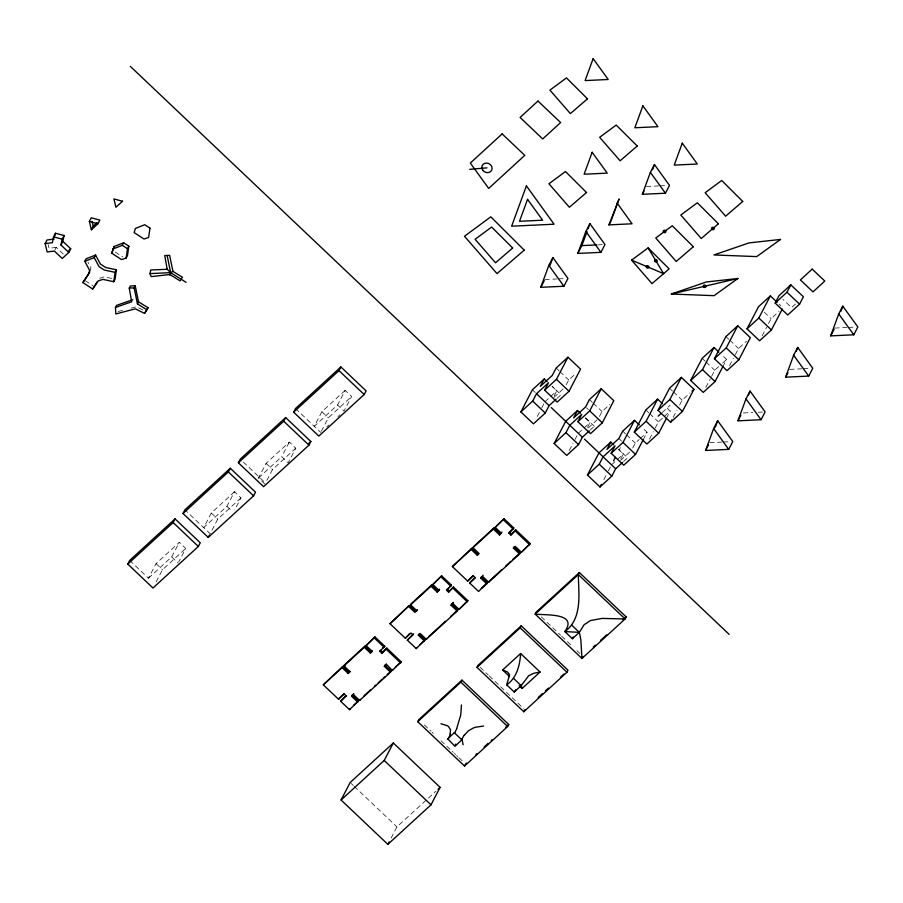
<?xml version="1.0" encoding="UTF-8"?>
<svg xmlns="http://www.w3.org/2000/svg" width="903" height="903" viewBox="0 0 903 903"><rect width="100%" height="100%" fill="white"/><g stroke="black" fill="none" stroke-linecap="round" stroke-linejoin="round"><path stroke-width="0.68" stroke-dasharray="4.51 3.39" d="M90.086 270.889L90.955 267.762L87.952 262.141M55.015 249.826L56.279 247.399L64.124 254.838M129.682 560.424L148.453 578.225L156.061 563.619L179.313 542.319L185.747 548.426L178.783 561.824M156.163 581.904L162.495 569.725L185.747 548.426M148.453 578.225L171.705 556.925L179.313 542.319M234.554 491.706L211.302 513.006L203.694 527.612L226.946 506.323L234.554 491.706L240.999 497.824L234.656 509.992M240.999 497.824L217.747 519.123L210.139 533.729L184.934 509.811M264.929 484.098L258.495 477.98L266.092 463.374L289.344 442.075L295.789 448.181L288.181 462.799L281.747 456.681L289.344 442.075M266.837 480.441L272.537 469.481L295.789 448.181M345.149 390.401L321.897 411.7L314.3 426.306L337.553 405.007L345.149 390.401L351.594 396.507L343.987 411.113L337.553 405.007M321.378 431.194L328.342 417.807L351.594 396.507M537.296 416.475L540.502 410.323M541.777 407.863L544.34 402.941M554.239 395.807L556.801 390.886L551.959 386.303M566.17 384.881L568.732 379.96L575.629 373.639M569.296 450.495L573.134 443.113M575.053 439.422L576.972 435.731M587.514 427.367L590.065 422.446L585.234 417.863M599.445 416.441L602.008 411.52L609.886 404.307M391.101 838.119L396.948 826.888L435.991 791.13M603.847 479.595L606.41 474.673M608.329 470.982L610.891 466.061M619.176 449.954L620.417 447.583M620.779 458.927L623.341 454.006L618.51 449.423M632.71 448.001L635.272 443.08L639.211 439.468M643.252 439.637L647.09 432.255L642.259 427.661M649.438 439.118L653.275 431.736M655.194 428.045L658.4 421.893L663.321 417.389M666.369 418.45L670.218 411.068L665.376 406.485M673.186 417.355L677.024 409.985M679.587 405.063L682.149 400.142L690.027 392.929M705.807 387.466L710.289 378.865M711.575 376.404L714.77 370.253L718.709 366.641M722.75 366.81L726.588 359.428L721.745 354.834M729.556 365.715L733.405 358.333M735.324 354.642L738.519 348.502L746.397 341.278M762.166 335.848L766.647 327.236M768.566 323.556L771.128 318.635L778.996 311.422M258.495 477.98L281.747 456.681M326.807 426.859L328.827 425.008M337.925 416.667L339.946 414.816M544.983 401.711L549.904 397.207M550.886 396.304L556.801 390.886M553.957 397.354L563.901 388.245M557.072 398.358L561.045 394.713L552.343 386.45M578.259 433.271L583.18 428.767M584.162 427.864L590.065 422.446M588.214 428.011L597.165 419.805M590.348 429.918L593.327 427.187M662.136 412.536L670.094 405.244M611.523 464.831L616.456 460.327M617.438 459.424L623.341 454.006M640.204 438.565L647.09 432.255M664.303 416.486L670.218 411.068M722.648 363.04L726.588 359.428M620.496 460.474L630.441 451.365M623.612 461.478L627.596 457.832L618.882 449.57M795.52 304.006L791.581 307.607L782.878 299.344M99.612 278.327L104.229 276.815L112.367 278.564M118.191 311.535L124.693 309.831M131.195 308.126L136.398 306.76L143.317 310.18M56.279 247.399L49.067 248.291L48.198 244.724M646.401 186.503L658.637 185.928M659.991 185.86L666.786 185.544M598.181 244.848L602.256 244.657M544.859 279.524L557.083 278.948M558.449 278.88L565.244 278.564M834.744 328.071L846.98 327.496M848.335 327.439L855.13 327.112M789.662 369.361L801.898 368.796M803.264 368.729L810.059 368.413M743.372 412.953L752.888 412.513M758.317 412.253L762.403 412.061M709.656 442.662L721.881 442.086M723.247 442.03L730.042 441.702M115.223 252.05L122.864 257.039M85.3 280.72L92.941 285.709M779.063 304.142L781.005 305.97M764.344 312.212L771.128 318.635M725.944 336.571L728.845 339.314M729.816 340.239L738.519 348.502M702.195 358.322L705.096 361.076M706.067 361.99L714.77 370.253M669.563 388.211L672.464 390.965M673.435 391.879L682.149 400.142M645.814 409.962L648.715 412.716M649.686 413.63L658.4 421.893M556.146 368.029L559.059 370.783M560.018 371.697L568.732 379.96M589.422 399.589L592.323 402.343M593.294 403.257L602.008 411.52M622.698 431.149L625.598 433.903M626.569 434.817L635.272 443.08M586.555 407.885L588.485 409.714M618.86 438.519L621.761 441.274M585.607 418.01L594.321 426.272M532.398 389.78L535.31 392.534M541.303 616.896L560.628 635.227M561.643 636.197L572.829 646.808M576.904 650.668L579.952 653.558M321.897 411.7L328.342 417.807M295.529 408.506L320.734 432.413M266.092 463.374L272.537 469.481M480.103 667.272L488.241 674.992M489.257 675.952L523.83 708.753M243.302 461.975L265.493 483.026M226.946 506.323L232.477 511.549M211.302 513.006L217.747 519.123M424.365 724.928L428.812 729.161M429.93 730.211L431.047 731.272M432.153 732.322L433.271 733.383M441.07 740.776L451.094 750.291M452.211 751.341L453.317 752.402M454.435 753.463L455.552 754.513M456.67 755.574L457.776 756.624M458.893 757.685L463.352 761.906M171.705 556.925L178.151 563.043M156.061 563.619L162.495 569.725M351.177 783.477L353.22 785.407M354.236 786.378L396.948 826.888"/><path stroke-width="1.35" d="M461.422 704.995L460.914 713.065A14.55 3.093 -87 0 1 460.598 715.537L456.783 728.213M115.471 307.449L115.81 313.962L135.315 308.837L144.548 313.397L148.036 307.731L138.52 301.794L135.213 285.788L130.325 286.003L129.242 288.091L131.68 301.805L115.471 307.449L116.555 305.361L132.764 299.728M520.602 653.512C519.981 665.116 516.73 677.939 506.696 684.846L514.236 692.003L521.189 685.637L528.695 675.726L533.617 673.333L540.084 672.001L520.602 653.512L502.632 669.981L509.45 676.449M113.744 281.713L115.11 272.356L116.442 269.794L105.583 267.457L100.38 264.048L95.571 255.052L86.146 258.766L84.814 261.339L89.623 270.336L88.449 274.489L82.873 282.583L92.693 288.994L98.28 280.901L102.886 279.377L113.744 281.713L115.076 279.151L116.442 269.794M126.138 258.077L127.504 248.72L128.836 246.158L123.632 242.76L114.207 246.474L111.701 253.201L121.521 259.601L126.138 258.077L127.47 255.515L128.836 246.158M53.57 236.868L52.363 242.715L45.15 243.607L47.17 251.926L54.383 251.045L62.228 258.472L68.82 252.434L70.716 248.799L62.871 241.361L64.068 235.514L55.455 233.234L53.57 236.868L62.172 239.148L64.068 235.514M54.981 235.57L55.455 233.234M68.82 252.434L60.975 245.006L62.172 239.148M167.19 269.275L164.752 255.56L169.64 255.335L172.947 271.34L182.462 277.277L180.058 280.867L169.922 274.523L151.185 276.634L149.954 273.609L150.79 269.974L167.19 269.275L170.644 272.65L186.074 282.346M114.207 246.474L111.701 253.201M506.696 684.846L509.631 674.699L507.407 671.922L502.632 669.981M450.044 734.094L450.563 729.793L448.543 726.52A14.55 5.971 -2.4 0 0 447.154 725.662L440.957 723.743M540.795 287.323L548.832 265.38L552.896 257.581L567.964 278.44L563.901 286.24L540.795 287.323L544.272 280.641M550.062 265.324L552.896 257.581M577.807 253.416L585.855 231.473L589.919 223.673L604.976 244.521L600.913 252.332L577.807 253.416L581.871 245.616L587.074 231.416M588.022 228.831L589.919 223.673M617.009 202.927L632.066 223.786L608.961 224.881L619.097 198.931L611.523 219.576M642.338 194.303L650.386 172.36L654.449 164.56L669.507 185.42L665.443 193.219L642.338 194.303L644.076 190.962M652.553 169.719L654.449 164.56M705.593 450.473L713.63 428.53L717.693 420.719L732.762 441.578L728.698 449.378L705.593 450.473L708.494 444.897M715.334 427.175L717.693 420.719M737.954 420.821L745.991 398.878L750.054 391.078L765.112 411.937L761.06 419.737L737.954 420.821L740.855 415.256M748.632 394.95L750.054 391.078M785.61 377.172L793.647 355.229L797.71 347.418L812.768 368.277L808.716 376.088L785.61 377.172L787.924 372.713M796.288 351.29L797.71 347.418M830.681 335.871L838.729 313.928L842.792 306.128L857.85 326.988L853.786 334.787L830.681 335.871L834.169 329.189M840.896 311.287L842.792 306.128M169.708 275.076L170.644 272.65L167.168 255.549M447.662 738.767L454.954 746.307L462.065 739.546M579.365 572.547L578.315 574.579L535.163 614.096L581.95 658.479L625.102 618.95L626.151 616.918L579.365 572.547L536.224 612.076L535.163 614.096C545.017 615.451 578.394 612.437 564.849 631.581L572.389 638.737L573.213 636.976M45.15 243.607L47.046 239.961L54.259 239.081M60.975 245.006L62.871 241.361M89.352 221.449L91.248 217.804L99.849 220.084L97.964 223.73L91.372 229.768L89.352 221.449L97.964 223.73M91.372 229.768L93.257 226.122L97.027 222.68M84.814 261.339L94.228 257.626L95.571 255.052M82.873 282.583L89.792 271.927M92.693 288.994L97.219 281.804M112.864 249.036L122.289 245.323L123.632 242.76M146.952 309.808L137.437 303.871L134.129 287.865L135.213 285.788M137.437 303.871L138.52 301.794M144.548 313.397L148.036 307.731M127.774 564.093L129.682 560.424L175.047 518.875L200.252 542.782L198.344 546.462L152.979 588.011L127.774 564.093L173.128 522.544L175.047 518.875M183.016 513.491L184.934 509.811L230.288 468.262L255.504 492.18L253.585 495.849L208.232 537.398L183.016 513.491L228.38 471.942L230.288 468.262M238.369 462.787L240.277 459.108L285.641 417.558L310.846 441.477L308.939 445.145L263.574 486.694L238.369 462.787L283.723 421.238L285.641 417.558M208.232 537.398L209.507 534.948M293.622 412.174L295.529 408.506L340.882 366.945L366.099 390.864L364.18 394.532L318.827 436.081L293.622 412.174L338.975 370.625L340.882 366.945M344.483 693.718L338.602 699.306L323.319 684.824L342.655 666.527L348.818 672.374L348.231 673.503L342.056 667.656L342.655 666.527M348.231 673.503L350.093 671.798L343.919 665.951L344.506 664.822L364.868 646.176L371.031 652.022L370.444 653.162L364.27 647.304L364.868 646.176M370.444 653.162L372.307 651.458L366.133 645.6L374.959 636.931L384.768 646.232L379.836 651.334L381.856 653.253L386.777 648.14L401.18 661.797L392.353 670.477L386.382 664.247M338.602 699.306L338.896 698.741M353.434 694.035L352.193 695.163L358.367 701.01L349.54 709.69L340.612 701.225L345.951 695.75M366.133 645.6L374.959 636.931M340.612 701.225L346.504 695.637M357.78 702.15L351.606 696.303L352.193 695.163M424.478 641.051L418.303 635.193L418.89 634.064L425.065 639.911L416.238 648.591L407.309 640.125L412.998 634.911L410.989 633.003L405.3 638.207L390.017 623.725L409.352 605.428L415.515 611.275M351.606 696.303L353.863 693.843M349.54 709.69L350.127 708.562M379.836 651.334L380.231 650.589M381.856 653.253L386.777 648.14M353.468 694.599L359.631 700.446L360.229 699.317M390.017 623.725L409.352 605.428M408.754 606.556L414.928 612.403L416.791 610.699L410.617 604.852L411.215 603.723L431.566 585.076L437.729 590.923L437.142 592.063L430.968 586.205L431.566 585.076M608.961 224.881L611.049 220.874M359.631 700.446L390.491 672.182L384.328 666.324L386.157 664.055M416.791 610.699L417.378 609.57M556.079 399.273L549.114 405.65L545.277 413.021L533.459 423.846L520.884 411.915L532.398 389.78L544.216 378.955L547.116 381.709M437.142 592.063L439.005 590.359L432.83 584.501L441.657 575.832L451.466 585.133L446.534 590.235L448.554 592.154L453.487 587.04L467.878 600.698L459.051 609.367L452.888 603.52L453.475 602.391L451.613 604.096L451.026 605.224L457.189 611.071L426.34 639.347L420.166 633.488L418.303 635.193M405.3 638.207L409.68 633.601M390.491 672.182L391.089 671.042L384.915 665.195M407.309 640.125L413.597 633.782M392.353 670.477L392.94 669.337M432.83 584.501L441.657 575.832M520.884 411.915L532.691 401.09L536.54 393.719L548.471 382.782L544.633 390.164L557.207 402.095L569.025 391.27L580.55 369.135L567.964 357.204L556.146 368.029L552.309 375.4L540.378 386.337L544.216 378.955M439.005 590.359L439.592 589.219L437.729 590.923M486.83 583.925L480.667 578.078L481.254 576.938L487.428 582.796L478.601 591.465L469.673 582.999L475.362 577.785L473.341 575.877L467.652 581.08L452.38 566.599L471.705 548.302L477.879 554.149L477.281 555.277L471.118 549.43L471.705 548.302M446.534 590.235L451.466 585.133M416.238 648.591L416.836 647.462M544.633 390.164L556.44 379.339L567.964 357.204M448.554 592.154L453.487 587.04M341.063 799.99L350.161 782.517L393.313 742.988L440.1 787.36L431.002 804.833L387.85 844.361L341.063 799.99L384.215 760.461L393.313 742.988M477.281 555.277L479.143 553.573L472.98 547.726L473.567 546.597L493.918 527.95L500.093 533.797L499.506 534.937L493.331 529.079L493.918 527.95M426.34 639.347L426.927 638.207M499.506 534.937L501.357 533.233L495.194 527.375L504.021 518.706L513.818 528.007L508.897 533.12L510.906 535.027L515.839 529.914L530.23 543.572L521.415 552.252L515.241 546.394L513.378 548.098L519.552 553.957L488.692 582.221L482.529 576.374L483.116 575.234M467.652 581.08L472.991 575.606M469.673 582.999L475.001 577.525M495.194 527.375L504.021 518.706M457.189 611.071L457.787 609.943L451.613 604.096M459.051 609.367L467.878 600.698M589.354 430.833L582.39 437.21L578.552 444.581L566.734 455.405L554.149 443.475L565.673 421.34L577.491 410.515L580.392 413.269M508.897 533.12L513.818 528.007M510.906 535.027L515.839 529.914M554.149 443.475L565.967 432.65L569.804 425.279L581.746 414.342L577.897 421.724L590.483 433.654L602.301 422.83L613.814 400.695L601.24 388.764L589.422 399.589L585.584 406.96L573.653 417.897L577.491 410.515M488.692 582.221L489.279 581.092M417.739 721.678L418.789 719.646L461.941 680.117L508.728 724.499L507.667 726.52L464.526 766.049L417.739 721.678L460.88 682.149L461.941 680.117M513.378 548.098L513.976 546.97L520.139 552.817L519.552 553.957M577.897 421.724L589.715 410.899L601.24 388.764M521.415 552.252L530.23 543.572M477.01 667.373L478.071 665.342L521.212 625.813L567.998 670.195L566.949 672.227L523.796 711.745L477.01 667.373L520.162 627.845L521.212 625.813M387.85 844.361L389.148 841.867M622.618 462.392L615.665 468.77L611.816 476.141L599.998 486.965L587.424 475.034L598.949 452.9L610.767 442.075L613.668 444.829M587.424 475.034L599.242 464.21L603.08 456.839L615.011 445.901L611.173 453.283L623.747 465.214L635.565 454.39L643.252 439.637M610.767 442.075L606.918 449.457L618.86 438.519L622.698 431.149L634.516 420.324L639.347 424.907M599.998 486.965L601.285 484.505M613.476 460.902L615.338 457.336M611.173 453.283L622.991 442.459L634.516 420.324M666.369 418.45L658.693 433.203L646.875 444.028L634.29 432.097L645.814 409.962L657.632 399.137L662.475 403.731M464.526 766.049L465.316 764.525M634.29 432.097L646.108 421.272L657.632 399.137M658.039 410.346L669.563 388.211L681.381 377.386L693.967 389.317L682.442 411.452L670.624 422.277L658.039 410.346L669.857 399.521L681.381 377.386M722.75 366.81L715.063 381.563L703.245 392.387L690.671 380.456L702.195 358.322L714.013 347.497L718.844 352.091M670.624 422.277L671.9 419.816M523.796 711.745L524.857 709.724M690.671 380.456L702.489 369.632L714.013 347.497M714.42 358.705L725.944 336.571L737.762 325.746L750.337 337.677L738.812 359.812L726.994 370.636L714.42 358.705L726.238 347.881L737.762 325.746M782.303 309.04L771.422 329.945L759.604 340.77L747.018 328.839L758.543 306.704L770.361 295.879L777.133 302.302M747.018 328.839L758.836 318.014L770.361 295.879M582.999 656.447L581.95 658.479L580.843 639.572L579.184 631.581M775.158 303.058L779.007 295.676L790.825 284.851L803.399 296.782L799.561 304.164L787.743 314.989L775.158 303.058L786.976 292.233L790.825 284.851M571.802 625.215L579.342 632.36L564.849 631.581C582.695 618.6 578.609 593.734 578.315 574.579L625.102 618.95L602.019 618.42L590.393 620.564L584.083 624.763L579.342 632.36L572.389 638.737M447.414 739.151L454.57 732.435M514.236 692.003L515.748 689.745M464.255 735.302L468.409 730.753L473.635 727.874A14.55 6.005 -2.4 0 1 475.791 727.186L483.613 726.046M68.831 250.526L70.716 248.799M308.792 443.362L310.846 441.477M323.319 684.824L342.056 667.656M343.919 665.951L364.27 647.304M410.617 604.852L430.968 586.205M452.38 566.599L471.118 549.43M472.98 547.726L493.331 529.079M348.818 672.374L350.059 671.234M371.031 652.022L372.273 650.894M500.093 533.797L501.955 532.093M382.59 648.219L384.768 646.232M339.189 698.177L343.93 693.831M384.328 666.324L386.191 664.619M451.026 605.224L452.888 603.52M480.667 578.078L482.529 576.374M658.163 416.17L661.143 413.439M691.991 391.123L693.967 389.317M353.66 705.322L358.367 701.01M364.078 695.773L370.512 689.892M374.373 686.359L375.659 685.174M378.222 682.826L382.082 679.293M383.369 678.108L384.655 676.934M387.229 674.575L391.089 671.042M395.3 667.182L396.473 666.109M397.647 665.026L401.18 661.797M419.918 644.629L425.065 639.911M428.981 636.322L445.439 621.253M450.586 616.535L457.787 609.943M481.243 588.451L487.428 582.796M490.306 580.144L501.628 569.782M505.736 566.012L510.884 561.294M512.938 559.42L520.139 552.817M519.191 685.693L522.115 688.47L540.084 672.001M438.045 789.245L440.1 787.36M465.576 764.028L466.603 763.08M475.847 754.615L476.874 753.666M484.064 747.086L488.173 743.316M491.255 740.494L492.282 739.557M505.646 727.321L508.728 724.499M538.211 697.488L542.319 693.718M545.401 690.897L548.482 688.075M560.808 676.787L563.89 673.954M593.282 647.045L595.337 645.16M600.472 640.453L606.635 634.809M623.07 619.751L626.151 616.918M631.558 260.143L648.106 247.907L669.134 268.88L652 283.632L631.558 260.143L663.615 273.632L648.106 247.907M737.898 278.496L714.081 295.665L671.313 294.028L706.338 281.973L737.898 278.496L671.313 294.028M172.947 271.34L170.644 272.65L149.954 273.609M469.707 169.346L486.954 167.856M134.129 287.865L129.242 288.091M581.871 245.616L596.827 244.905M115.11 272.356L104.251 270.02L99.048 266.622L94.228 257.626M122.289 245.323L127.504 248.72M786.976 292.233L799.561 304.164M758.836 318.014L771.422 329.945M726.238 347.881L738.812 359.812M702.489 369.632L715.063 381.563M669.857 399.521L682.442 411.452M646.108 421.272L658.693 433.203M556.44 379.339L569.025 391.27M589.715 410.899L602.301 422.83M622.991 442.459L635.565 454.39M536.54 393.719L549.114 405.65M551.236 407.558L582.39 437.21M584.512 439.118L615.665 468.77M532.691 401.09L545.277 413.021M565.967 432.65L578.552 444.581M599.242 464.21L611.816 476.141M130.348 66.393L729.127 634.346M503.422 519.835L513.231 529.135M515.252 531.054L529.643 544.701M509.484 531.98L511.504 533.899M338.975 370.625L364.18 394.532M520.162 627.845L566.949 672.227M283.723 421.238L308.939 445.145M441.07 576.961L450.879 586.261M452.888 588.18L467.291 601.827M447.12 589.106L449.141 591.025M513.649 678.48L521.189 685.637M460.88 682.149L507.667 726.52M228.38 471.942L253.585 495.849M374.373 638.06L384.17 647.361M386.191 649.28L400.582 662.926M380.423 650.205L382.443 652.124M454.367 732.784L461.907 739.929M344.506 664.822L345.544 665.793M173.128 522.544L198.344 546.462M344.291 694.102L346.3 696.01M384.215 760.461L431.002 804.833M838.729 313.928L853.786 334.787M793.647 355.229L808.716 376.088M650.386 172.36L665.443 193.219M745.991 398.878L761.06 419.737M585.855 231.473L600.913 252.332M713.63 428.53L728.698 449.378M548.832 265.38L563.901 286.24M521.042 684.846L522.115 688.47M92.106 221.37L93.257 226.122M463.149 744.794L462.065 739.794A14.55 3.07 -86.8 0 0 461.76 739.128M450.394 734.105A101.441 41.922 -1.9 0 1 448.148 738.801M456.805 728.619A83.166 17.62 -87.1 0 1 456.117 729.996A110.403 23.376 -87.1 0 1 454.593 732.818M464.097 735.29A83.144 34.269 -2.2 0 0 463.329 736.6A110.403 45.466 -2.3 0 0 461.975 739.534M455.135 745.404A110.403 23.365 -87.1 0 1 455.767 744.095M149.977 228.132L148.611 237.489L143.995 239.013L134.175 232.613L135.348 228.448L144.762 224.734L149.977 228.132M526.404 185.883L511.629 226.201L554.081 224.204L526.404 185.883M527.555 199.349L519.507 221.291L542.613 220.208L527.555 199.349M593.147 58.639L585.11 80.581L608.216 79.498L593.147 58.639M592.165 152.28L584.128 174.223L607.234 173.139L592.165 152.28M642.891 105.82L634.843 127.763L657.948 126.68L642.891 105.82M682.262 143.159L674.214 165.102L697.319 164.019L682.262 143.159M122.515 201.234L115.923 207.272L113.902 198.953L122.515 201.234M502.136 133.904L470.316 163.048L488.692 188.434L524.767 155.372L502.136 133.904M537.974 101.057L520.083 117.458L542.726 138.938L560.616 122.537L537.974 101.057M812.215 269.117L800.397 279.941L812.971 291.872L824.789 281.047L812.215 269.117M587.492 98.856L570.369 113.609L549.916 90.119L566.463 77.895L587.492 98.856M512.667 248.02L495.544 262.773L475.091 239.284L491.638 227.059L512.667 248.02M637.236 146.038L620.101 160.79L599.66 137.301L616.196 125.077L637.236 146.038M586.51 192.508L569.375 207.261L548.934 183.772L565.481 171.536L586.51 192.508M524.237 250.154L497 273.609L464.492 236.27L490.803 216.822L524.237 250.154M742.74 201.448L725.617 216.201L705.164 192.711L721.711 180.476L742.74 201.448M718.382 223.763L701.247 238.516L680.806 215.027L697.353 202.791L718.382 223.763M693.312 246.722L676.189 261.475L655.736 237.986L672.284 225.761L693.312 246.722M780.542 239.43L756.725 256.599L713.957 254.962L748.982 242.907L780.542 239.43M482.665 170.114A5.271 4.673 27.5 0 0 491.571 170.396A5.271 4.673 27.5 0 0 486.627 163.048A5.271 4.673 27.5 0 0 482.665 170.114M646.469 267.435A1.343 1.196 27.5 0 0 648.738 267.57A1.343 1.196 27.5 0 0 647.541 265.663A1.343 1.196 27.5 0 0 646.469 267.435M654.743 261.317A1.343 1.196 27.5 0 0 657.012 261.452A1.343 1.196 27.5 0 0 655.815 259.545A1.343 1.196 27.5 0 0 654.743 261.317M711.745 229.057A1.343 1.196 27.5 0 0 714.025 229.193A1.343 1.196 27.5 0 0 712.817 227.296A1.343 1.196 27.5 0 0 711.745 229.057M663.457 232.003A1.343 1.196 27.5 0 0 665.725 232.139A1.343 1.196 27.5 0 0 664.518 230.242A1.343 1.196 27.5 0 0 663.457 232.003M703.493 286.804A1.343 1.196 27.5 0 0 705.762 286.94A1.343 1.196 27.5 0 0 704.566 285.032A1.343 1.196 27.5 0 0 703.493 286.804"/></g></svg>
